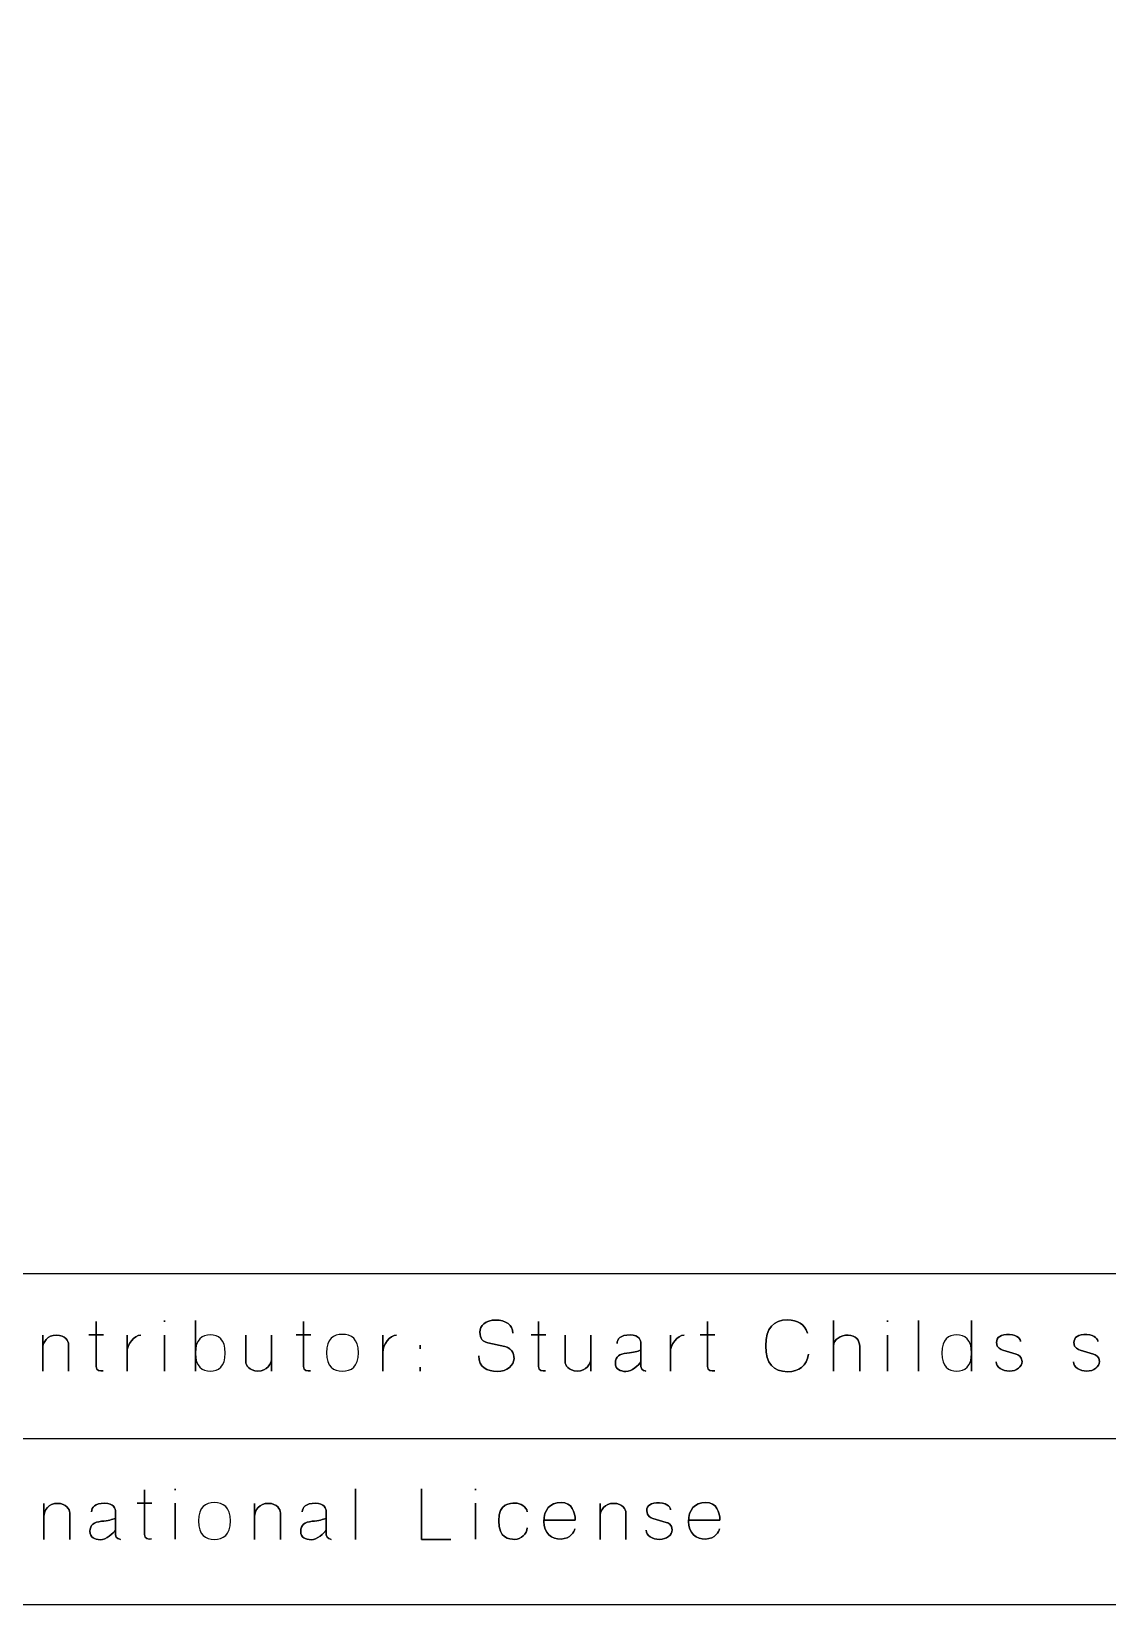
# Model space of a CAD drawing. Extents: x 15 to 785, y -585 to -15.
# Drawn here: x 400.1 to 595, y -585 to -300 of the extents above; entities that cross this region are included whole.
import ezdxf

# ---------------------------------------------------------------- set-up
doc = ezdxf.new("R2010")
doc.units = 0
doc.header["$MEASUREMENT"] = 0
doc.layers.add('LAYER_1', color=7, linetype='CONTINUOUS')

# ---------------------------------------------------------------- blocks, each defined once
blk = doc.blocks.new('BLOCK_2')
at = {"layer": 'LAYER_1', "color": 250}
blk.add_lwpolyline([(785, -555), (15, -555), (15, -525), (785, -525), (785, -555)], dxfattribs=at)
blk.add_open_spline([(785, -570), (785, -578.28), (778.28, -585), (770, -585), (770, -585), (30, -585), (30, -585), (21.72, -585), (15, -578.28), (15, -570), (15, -570), (15, -30), (15, -30), (15, -21.72), (21.72, -15), (30, -15), (30, -15), (770, -15), (770, -15), (778.28, -15), (785, -21.72), (785, -30), (785, -30), (785, -570), (785, -570)], degree=3, knots=[0, 0, 0, 0, 1, 1, 1, 2, 2, 2, 3, 3, 3, 4, 4, 4, 5, 5, 5, 6, 6, 6, 7, 7, 7, 8, 8, 8, 8], dxfattribs=at)
blk = doc.blocks.new('BLOCK_3')
at = {"layer": 'LAYER_1', "color": 30}
for points, knots in [([(413.12, -542.64), (412.5, -542.68), (411.82, -542.71), (411.82, -541.85), (411.82, -540.99), (411.82, -533.73), (411.82, -533.73), (411.82, -533.73), (411.82, -540.99), (411.82, -541.85), (411.82, -542.71), (412.5, -542.68), (413.12, -542.64)], [0, 0, 0, 0, 1, 1, 1, 2, 2, 2, 3, 3, 3, 4, 4, 4, 4]), ([(424.21, -533.77), (424.21, -533.77), (424.21, -533.54), (424.21, -533.54), (424.21, -533.54), (424.21, -533.77), (424.21, -533.77)], [0, 0, 0, 0, 1, 1, 1, 2, 2, 2, 2]), ([(429.81, -533.51), (429.81, -533.51), (429.81, -542.71), (429.81, -542.71), (429.81, -542.71), (429.81, -533.51), (429.81, -533.51)], [0, 0, 0, 0, 1, 1, 1, 2, 2, 2, 2]), ([(450.66, -542.64), (450.04, -542.68), (449.36, -542.71), (449.36, -541.85), (449.36, -540.99), (449.36, -533.73), (449.36, -533.73), (449.36, -533.73), (449.36, -540.99), (449.36, -541.85), (449.36, -542.71), (450.04, -542.68), (450.66, -542.64)], [0, 0, 0, 0, 1, 1, 1, 2, 2, 2, 3, 3, 3, 4, 4, 4, 4]), ([(481.1, -539.94), (481.1, -541.97), (482.65, -542.78), (484.47, -542.78), (486.31, -542.78), (487.46, -541.63), (487.5, -540.5), (487.54, -539.38), (486.97, -538.49), (485.84, -538.25), (485.84, -538.25), (482.73, -537.58), (482.73, -537.58), (481.85, -537.38), (481.33, -536.88), (481.33, -535.68), (481.33, -534.49), (482.33, -533.46), (484.16, -533.46), (485.99, -533.46), (487.32, -534.32), (487.27, -535.84), (487.32, -534.32), (485.99, -533.46), (484.16, -533.46), (482.33, -533.46), (481.33, -534.49), (481.33, -535.68), (481.33, -536.88), (481.83, -537.37), (482.73, -537.58), (482.73, -537.58), (485.84, -538.25), (485.84, -538.25), (486.99, -538.49), (487.54, -539.38), (487.5, -540.5), (487.46, -541.63), (486.31, -542.78), (484.47, -542.78), (482.65, -542.78), (481.1, -541.97), (481.1, -539.94)], [0, 0, 0, 0, 1, 1, 1, 2, 2, 2, 3, 3, 3, 4, 4, 4, 5, 5, 5, 6, 6, 6, 7, 7, 7, 8, 8, 8, 9, 9, 9, 10, 10, 10, 11, 11, 11, 12, 12, 12, 13, 13, 13, 14, 14, 14, 14]), ([(493.22, -542.64), (492.59, -542.68), (491.92, -542.71), (491.92, -541.85), (491.92, -540.99), (491.92, -533.73), (491.92, -533.73), (491.92, -533.73), (491.92, -540.99), (491.92, -541.85), (491.92, -542.71), (492.59, -542.68), (493.22, -542.64)], [0, 0, 0, 0, 1, 1, 1, 2, 2, 2, 3, 3, 3, 4, 4, 4, 4]), ([(523.85, -542.64), (523.23, -542.68), (522.55, -542.71), (522.55, -541.85), (522.55, -540.99), (522.55, -533.73), (522.55, -533.73), (522.55, -533.73), (522.55, -540.99), (522.55, -541.85), (522.55, -542.71), (523.23, -542.68), (523.85, -542.64)], [0, 0, 0, 0, 1, 1, 1, 2, 2, 2, 3, 3, 3, 4, 4, 4, 4]), ([(540.85, -539.63), (540.45, -541.82), (539.13, -542.81), (537.04, -542.81), (534.52, -542.81), (533.08, -541.37), (533.08, -538.12), (533.08, -534.88), (534.52, -533.44), (537.04, -533.44), (538.85, -533.44), (540.09, -534.18), (540.65, -535.81), (540.09, -534.18), (538.85, -533.44), (537.04, -533.44), (534.52, -533.44), (533.08, -534.88), (533.08, -538.12), (533.08, -541.37), (534.52, -542.81), (537.04, -542.81), (539.13, -542.81), (540.45, -541.82), (540.85, -539.63)], [0, 0, 0, 0, 1, 1, 1, 2, 2, 2, 3, 3, 3, 4, 4, 4, 5, 5, 5, 6, 6, 6, 7, 7, 7, 8, 8, 8, 8]), ([(545.35, -542.71), (545.35, -542.71), (545.35, -533.55), (545.35, -533.55), (545.35, -533.55), (545.35, -542.71), (545.35, -542.71)], [0, 0, 0, 0, 1, 1, 1, 2, 2, 2, 2]), ([(555.15, -533.77), (555.15, -533.77), (555.15, -533.54), (555.15, -533.54), (555.15, -533.54), (555.15, -533.77), (555.15, -533.77)], [0, 0, 0, 0, 1, 1, 1, 2, 2, 2, 2]), ([(560.76, -542.71), (560.76, -542.71), (560.76, -533.55), (560.76, -533.55), (560.76, -533.55), (560.76, -542.71), (560.76, -542.71)], [0, 0, 0, 0, 1, 1, 1, 2, 2, 2, 2]), ([(570.37, -533.52), (570.37, -533.52), (570.37, -542.71), (570.37, -542.71), (570.37, -542.71), (570.37, -533.52), (570.37, -533.52)], [0, 0, 0, 0, 1, 1, 1, 2, 2, 2, 2]), ([(406.82, -542.71), (406.82, -542.71), (406.82, -538.46), (406.82, -537.88), (406.82, -537.3), (406.24, -536.2), (404.62, -536.19), (403, -536.18), (402.15, -537.44), (402.15, -538.6), (402.15, -537.44), (403, -536.18), (404.62, -536.19), (406.24, -536.2), (406.82, -537.3), (406.82, -537.88), (406.82, -538.46), (406.82, -542.71), (406.82, -542.71)], [0, 0, 0, 0, 1, 1, 1, 2, 2, 2, 3, 3, 3, 4, 4, 4, 5, 5, 5, 6, 6, 6, 6]), ([(402.15, -542.71), (402.15, -542.71), (402.15, -536.19), (402.15, -536.19), (402.15, -536.19), (402.15, -542.71), (402.15, -542.71)], [0, 0, 0, 0, 1, 1, 1, 2, 2, 2, 2]), ([(410.49, -536.13), (410.49, -536.13), (413.14, -536.13), (413.14, -536.13), (413.14, -536.13), (410.49, -536.13), (410.49, -536.13)], [0, 0, 0, 0, 1, 1, 1, 2, 2, 2, 2]), ([(417.41, -539.38), (417.37, -537.92), (418.72, -536.18), (419.9, -536.19), (418.72, -536.18), (417.37, -537.92), (417.41, -539.38)], [0, 0, 0, 0, 1, 1, 1, 2, 2, 2, 2]), ([(417.41, -542.71), (417.41, -542.71), (417.41, -536.19), (417.41, -536.19), (417.41, -536.19), (417.41, -542.71), (417.41, -542.71)], [0, 0, 0, 0, 1, 1, 1, 2, 2, 2, 2]), ([(424.21, -542.69), (424.21, -542.69), (424.21, -536.18), (424.21, -536.18), (424.21, -536.18), (424.21, -542.72), (424.21, -542.69)], [0, 0, 0, 0, 1, 1, 1, 2, 2, 2, 2]), ([(432.5, -536.15), (433.98, -536.15), (435.19, -536.88), (435.19, -539.43), (435.19, -541.97), (433.98, -542.71), (432.5, -542.71), (431.01, -542.71), (429.81, -541.97), (429.81, -539.43), (429.81, -536.88), (431.01, -536.15), (432.5, -536.15)], [0, 0, 0, 0, 1, 1, 1, 2, 2, 2, 3, 3, 3, 4, 4, 4, 4]), ([(432.5, -536.15), (433.98, -536.15), (435.19, -536.88), (435.19, -539.43), (435.19, -541.97), (433.98, -542.71), (432.5, -542.71), (431.01, -542.71), (429.81, -541.97), (429.81, -539.43), (429.81, -536.88), (431.01, -536.15), (432.5, -536.15)], [0, 0, 0, 0, 1, 1, 1, 2, 2, 2, 3, 3, 3, 4, 4, 4, 4]), ([(438.91, -536.17), (438.91, -536.17), (438.91, -540.42), (438.91, -541), (438.91, -541.59), (439.5, -542.68), (441.11, -542.69), (442.73, -542.71), (443.6, -541.45), (443.6, -540.28), (443.6, -541.45), (442.73, -542.71), (441.11, -542.69), (439.5, -542.68), (438.91, -541.59), (438.91, -541), (438.91, -540.42), (438.91, -536.17), (438.91, -536.17)], [0, 0, 0, 0, 1, 1, 1, 2, 2, 2, 3, 3, 3, 4, 4, 4, 5, 5, 5, 6, 6, 6, 6]), ([(443.6, -536.17), (443.6, -536.17), (443.6, -542.69), (443.6, -542.69), (443.6, -542.69), (443.6, -536.17), (443.6, -536.17)], [0, 0, 0, 0, 1, 1, 1, 2, 2, 2, 2]), ([(448.03, -536.13), (448.03, -536.13), (450.68, -536.13), (450.68, -536.13), (450.68, -536.13), (448.03, -536.13), (448.03, -536.13)], [0, 0, 0, 0, 1, 1, 1, 2, 2, 2, 2]), ([(453.54, -539.38), (453.54, -536.81), (454.85, -536.06), (456.43, -536.06), (458.01, -536.06), (459.31, -536.81), (459.31, -539.38), (459.31, -541.96), (458.01, -542.71), (456.43, -542.71), (454.85, -542.71), (453.54, -541.96), (453.54, -539.38)], [0, 0, 0, 0, 1, 1, 1, 2, 2, 2, 3, 3, 3, 4, 4, 4, 4]), ([(453.54, -539.38), (453.54, -536.81), (454.85, -536.06), (456.43, -536.06), (458.01, -536.06), (459.31, -536.81), (459.31, -539.38), (459.31, -541.96), (458.01, -542.71), (456.43, -542.71), (454.85, -542.71), (453.54, -541.96), (453.54, -539.38)], [0, 0, 0, 0, 1, 1, 1, 2, 2, 2, 3, 3, 3, 4, 4, 4, 4]), ([(463.74, -539.38), (463.7, -537.92), (465.05, -536.18), (466.23, -536.19), (465.05, -536.18), (463.7, -537.92), (463.74, -539.38)], [0, 0, 0, 0, 1, 1, 1, 2, 2, 2, 2]), ([(463.74, -542.71), (463.74, -542.71), (463.74, -536.19), (463.74, -536.19), (463.74, -536.19), (463.74, -542.71), (463.74, -542.71)], [0, 0, 0, 0, 1, 1, 1, 2, 2, 2, 2]), ([(470.52, -538.69), (470.52, -538.69), (470.52, -537.99), (470.52, -537.99), (470.52, -537.99), (470.52, -538.69), (470.52, -538.69)], [0, 0, 0, 0, 1, 1, 1, 2, 2, 2, 2]), ([(490.59, -536.13), (490.59, -536.13), (493.24, -536.13), (493.24, -536.13), (493.24, -536.13), (490.59, -536.13), (490.59, -536.13)], [0, 0, 0, 0, 1, 1, 1, 2, 2, 2, 2]), ([(496.75, -536.17), (496.75, -536.17), (496.75, -540.42), (496.75, -541), (496.75, -541.59), (497.33, -542.68), (498.94, -542.69), (500.57, -542.71), (501.43, -541.45), (501.43, -540.28), (501.43, -541.45), (500.57, -542.71), (498.94, -542.69), (497.33, -542.68), (496.75, -541.59), (496.75, -541), (496.75, -540.42), (496.75, -536.17), (496.75, -536.17)], [0, 0, 0, 0, 1, 1, 1, 2, 2, 2, 3, 3, 3, 4, 4, 4, 5, 5, 5, 6, 6, 6, 6]), ([(501.43, -536.17), (501.43, -536.17), (501.43, -542.69), (501.43, -542.69), (501.43, -542.69), (501.43, -536.17), (501.43, -536.17)], [0, 0, 0, 0, 1, 1, 1, 2, 2, 2, 2]), ([(510.49, -541.88), (510.49, -541.88), (510.49, -537.7), (510.49, -537.7), (510.49, -537.17), (510.22, -536.15), (508.51, -536.15), (506.79, -536.15), (506.16, -536.93), (506.16, -537.73), (506.16, -536.93), (506.79, -536.15), (508.51, -536.15), (510.22, -536.15), (510.49, -537.17), (510.49, -537.7), (510.49, -537.7), (510.49, -541.88), (510.49, -541.88), (510.49, -542.64), (511.39, -542.71), (511.39, -542.71), (511.39, -542.71), (510.49, -542.64), (510.49, -541.88)], [0, 0, 0, 0, 1, 1, 1, 2, 2, 2, 3, 3, 3, 4, 4, 4, 5, 5, 5, 6, 6, 6, 7, 7, 7, 8, 8, 8, 8]), ([(515.81, -539.38), (515.77, -537.92), (517.12, -536.18), (518.3, -536.19), (517.12, -536.18), (515.77, -537.92), (515.81, -539.38)], [0, 0, 0, 0, 1, 1, 1, 2, 2, 2, 2]), ([(515.81, -542.71), (515.81, -542.71), (515.81, -536.19), (515.81, -536.19), (515.81, -536.19), (515.81, -542.71), (515.81, -542.71)], [0, 0, 0, 0, 1, 1, 1, 2, 2, 2, 2]), ([(521.22, -536.13), (521.22, -536.13), (523.87, -536.13), (523.87, -536.13), (523.87, -536.13), (521.22, -536.13), (521.22, -536.13)], [0, 0, 0, 0, 1, 1, 1, 2, 2, 2, 2]), ([(550.1, -542.71), (550.1, -542.71), (550.1, -539.4), (550.1, -538.25), (550.1, -537.09), (549.4, -536.22), (548.04, -536.19), (546.66, -536.17), (545.35, -537), (545.35, -538.11), (545.35, -537), (546.66, -536.17), (548.04, -536.19), (549.4, -536.22), (550.1, -537.09), (550.1, -538.25), (550.1, -539.4), (550.1, -542.71), (550.1, -542.71)], [0, 0, 0, 0, 1, 1, 1, 2, 2, 2, 3, 3, 3, 4, 4, 4, 5, 5, 5, 6, 6, 6, 6]), ([(555.15, -542.69), (555.15, -542.69), (555.15, -536.18), (555.15, -536.18), (555.15, -536.18), (555.15, -542.72), (555.15, -542.69)], [0, 0, 0, 0, 1, 1, 1, 2, 2, 2, 2]), ([(567.66, -536.15), (569.14, -536.15), (570.36, -536.89), (570.36, -539.43), (570.36, -541.97), (569.14, -542.71), (567.66, -542.71), (566.19, -542.71), (564.98, -541.97), (564.98, -539.43), (564.98, -536.89), (566.19, -536.15), (567.66, -536.15)], [0, 0, 0, 0, 1, 1, 1, 2, 2, 2, 3, 3, 3, 4, 4, 4, 4]), ([(567.66, -536.15), (569.14, -536.15), (570.36, -536.89), (570.36, -539.43), (570.36, -541.97), (569.14, -542.71), (567.66, -542.71), (566.19, -542.71), (564.98, -541.97), (564.98, -539.43), (564.98, -536.89), (566.19, -536.15), (567.66, -536.15)], [0, 0, 0, 0, 1, 1, 1, 2, 2, 2, 3, 3, 3, 4, 4, 4, 4]), ([(579.22, -537.36), (579.25, -537.04), (578.83, -536.15), (577.23, -536.09), (575.63, -536.05), (574.89, -536.56), (574.89, -537.54), (574.89, -538.53), (575.72, -538.83), (576.02, -538.92), (576.02, -538.92), (578.42, -539.63), (578.42, -539.63), (578.74, -539.71), (579.5, -540.05), (579.5, -540.99), (579.5, -541.93), (578.5, -542.71), (577.23, -542.71), (575.96, -542.71), (574.8, -542.03), (574.8, -541.04), (574.8, -542.03), (575.96, -542.71), (577.23, -542.71), (578.5, -542.71), (579.5, -541.93), (579.5, -540.99), (579.5, -540.05), (578.74, -539.71), (578.42, -539.63), (578.42, -539.63), (576.02, -538.92), (576.02, -538.92), (575.72, -538.83), (574.89, -538.53), (574.89, -537.54), (574.89, -536.56), (575.63, -536.05), (577.23, -536.09), (578.83, -536.15), (579.25, -537.04), (579.22, -537.36)], [0, 0, 0, 0, 1, 1, 1, 2, 2, 2, 3, 3, 3, 4, 4, 4, 5, 5, 5, 6, 6, 6, 7, 7, 7, 8, 8, 8, 9, 9, 9, 10, 10, 10, 11, 11, 11, 12, 12, 12, 13, 13, 13, 14, 14, 14, 14]), ([(593.23, -537.36), (593.25, -537.04), (592.83, -536.15), (591.23, -536.09), (589.63, -536.05), (588.9, -536.56), (588.9, -537.54), (588.9, -538.53), (589.72, -538.83), (590.03, -538.92), (590.03, -538.92), (592.43, -539.63), (592.43, -539.63), (592.75, -539.71), (593.51, -540.05), (593.51, -540.99), (593.51, -541.93), (592.5, -542.71), (591.23, -542.71), (589.97, -542.71), (588.81, -542.03), (588.81, -541.04), (588.81, -542.03), (589.97, -542.71), (591.23, -542.71), (592.5, -542.71), (593.51, -541.93), (593.51, -540.99), (593.51, -540.05), (592.75, -539.71), (592.43, -539.63), (592.43, -539.63), (590.03, -538.92), (590.03, -538.92), (589.72, -538.83), (588.9, -538.53), (588.9, -537.54), (588.9, -536.56), (589.63, -536.05), (591.23, -536.09), (592.83, -536.15), (593.25, -537.04), (593.23, -537.36)], [0, 0, 0, 0, 1, 1, 1, 2, 2, 2, 3, 3, 3, 4, 4, 4, 5, 5, 5, 6, 6, 6, 7, 7, 7, 8, 8, 8, 9, 9, 9, 10, 10, 10, 11, 11, 11, 12, 12, 12, 13, 13, 13, 14, 14, 14, 14]), ([(507.76, -542.78), (506.7, -542.74), (505.87, -542.41), (505.87, -541.25), (505.87, -540.06), (506.58, -539.57), (507.92, -539.44), (509.26, -539.32), (509.85, -539.11), (510.49, -538.93), (509.85, -539.11), (509.26, -539.32), (507.92, -539.44), (506.58, -539.57), (505.87, -540.06), (505.87, -541.25), (505.87, -542.41), (506.7, -542.74), (507.76, -542.78), (508.8, -542.82), (510.11, -541.59), (510.49, -541.04), (510.11, -541.59), (508.8, -542.82), (507.76, -542.78)], [0, 0, 0, 0, 1, 1, 1, 2, 2, 2, 3, 3, 3, 4, 4, 4, 5, 5, 5, 6, 6, 6, 7, 7, 7, 8, 8, 8, 8]), ([(470.52, -542.71), (470.52, -542.71), (470.52, -542.01), (470.52, -542.01), (470.52, -542.01), (470.52, -542.71), (470.52, -542.71)], [0, 0, 0, 0, 1, 1, 1, 2, 2, 2, 2]), ([(421.87, -573.12), (421.24, -573.16), (420.57, -573.19), (420.57, -572.33), (420.57, -571.47), (420.57, -564.21), (420.57, -564.21), (420.57, -564.21), (420.57, -571.47), (420.57, -572.33), (420.57, -573.19), (421.24, -573.16), (421.87, -573.12)], [0, 0, 0, 0, 1, 1, 1, 2, 2, 2, 3, 3, 3, 4, 4, 4, 4]), ([(426.13, -564.25), (426.13, -564.25), (426.13, -564.02), (426.13, -564.02), (426.13, -564.02), (426.13, -564.25), (426.13, -564.25)], [0, 0, 0, 0, 1, 1, 1, 2, 2, 2, 2]), ([(458.77, -573.19), (458.77, -573.19), (458.77, -564.03), (458.77, -564.03), (458.77, -564.03), (458.77, -573.19), (458.77, -573.19)], [0, 0, 0, 0, 1, 1, 1, 2, 2, 2, 2]), ([(476.07, -573.19), (476.07, -573.19), (470.72, -573.19), (470.72, -573.19), (470.72, -573.19), (470.72, -564.03), (470.72, -564.03), (470.72, -564.03), (470.72, -573.19), (470.72, -573.19), (470.72, -573.19), (476.07, -573.19), (476.07, -573.19)], [0, 0, 0, 0, 1, 1, 1, 2, 2, 2, 3, 3, 3, 4, 4, 4, 4]), ([(480.51, -564.25), (480.51, -564.25), (480.51, -564.02), (480.51, -564.02), (480.51, -564.02), (480.51, -564.25), (480.51, -564.25)], [0, 0, 0, 0, 1, 1, 1, 2, 2, 2, 2]), ([(407.03, -573.19), (407.03, -573.19), (407.03, -568.94), (407.03, -568.36), (407.03, -567.78), (406.45, -566.68), (404.83, -566.67), (403.21, -566.66), (402.36, -567.92), (402.36, -569.08), (402.36, -567.92), (403.21, -566.66), (404.83, -566.67), (406.45, -566.68), (407.03, -567.78), (407.03, -568.36), (407.03, -568.94), (407.03, -573.19), (407.03, -573.19)], [0, 0, 0, 0, 1, 1, 1, 2, 2, 2, 3, 3, 3, 4, 4, 4, 5, 5, 5, 6, 6, 6, 6]), ([(402.36, -573.19), (402.36, -573.19), (402.36, -566.67), (402.36, -566.67), (402.36, -566.67), (402.36, -573.19), (402.36, -573.19)], [0, 0, 0, 0, 1, 1, 1, 2, 2, 2, 2]), ([(415.32, -572.36), (415.32, -572.36), (415.32, -568.18), (415.32, -568.18), (415.32, -567.65), (415.06, -566.63), (413.34, -566.63), (411.63, -566.63), (410.99, -567.41), (410.99, -568.21), (410.99, -567.41), (411.63, -566.63), (413.34, -566.63), (415.06, -566.63), (415.32, -567.65), (415.32, -568.18), (415.32, -568.18), (415.32, -572.36), (415.32, -572.36), (415.32, -573.12), (416.23, -573.19), (416.23, -573.19), (416.23, -573.19), (415.32, -573.12), (415.32, -572.36)], [0, 0, 0, 0, 1, 1, 1, 2, 2, 2, 3, 3, 3, 4, 4, 4, 5, 5, 5, 6, 6, 6, 7, 7, 7, 8, 8, 8, 8]), ([(419.24, -566.61), (419.24, -566.61), (421.89, -566.61), (421.89, -566.61), (421.89, -566.61), (419.24, -566.61), (419.24, -566.61)], [0, 0, 0, 0, 1, 1, 1, 2, 2, 2, 2]), ([(426.13, -573.17), (426.13, -573.17), (426.13, -566.66), (426.13, -566.66), (426.13, -566.66), (426.13, -573.2), (426.13, -573.17)], [0, 0, 0, 0, 1, 1, 1, 2, 2, 2, 2]), ([(430.36, -569.86), (430.36, -567.29), (431.67, -566.54), (433.24, -566.54), (434.83, -566.54), (436.13, -567.29), (436.13, -569.86), (436.13, -572.44), (434.83, -573.19), (433.24, -573.19), (431.67, -573.19), (430.36, -572.44), (430.36, -569.86)], [0, 0, 0, 0, 1, 1, 1, 2, 2, 2, 3, 3, 3, 4, 4, 4, 4]), ([(430.36, -569.86), (430.36, -567.29), (431.67, -566.54), (433.24, -566.54), (434.83, -566.54), (436.13, -567.29), (436.13, -569.86), (436.13, -572.44), (434.83, -573.19), (433.24, -573.19), (431.67, -573.19), (430.36, -572.44), (430.36, -569.86)], [0, 0, 0, 0, 1, 1, 1, 2, 2, 2, 3, 3, 3, 4, 4, 4, 4]), ([(445.19, -573.19), (445.19, -573.19), (445.19, -568.94), (445.19, -568.36), (445.19, -567.78), (444.61, -566.68), (443, -566.67), (441.37, -566.66), (440.52, -567.92), (440.52, -569.08), (440.52, -567.92), (441.37, -566.66), (443, -566.67), (444.61, -566.68), (445.19, -567.78), (445.19, -568.36), (445.19, -568.94), (445.19, -573.19), (445.19, -573.19)], [0, 0, 0, 0, 1, 1, 1, 2, 2, 2, 3, 3, 3, 4, 4, 4, 5, 5, 5, 6, 6, 6, 6]), ([(440.52, -573.19), (440.52, -573.19), (440.52, -566.67), (440.52, -566.67), (440.52, -566.67), (440.52, -573.19), (440.52, -573.19)], [0, 0, 0, 0, 1, 1, 1, 2, 2, 2, 2]), ([(453.49, -572.36), (453.49, -572.36), (453.49, -568.18), (453.49, -568.18), (453.49, -567.65), (453.22, -566.63), (451.51, -566.63), (449.79, -566.63), (449.16, -567.41), (449.16, -568.21), (449.16, -567.41), (449.79, -566.63), (451.51, -566.63), (453.22, -566.63), (453.49, -567.65), (453.49, -568.18), (453.49, -568.18), (453.49, -572.36), (453.49, -572.36), (453.49, -573.12), (454.39, -573.19), (454.39, -573.19), (454.39, -573.19), (453.49, -573.12), (453.49, -572.36)], [0, 0, 0, 0, 1, 1, 1, 2, 2, 2, 3, 3, 3, 4, 4, 4, 5, 5, 5, 6, 6, 6, 7, 7, 7, 8, 8, 8, 8]), ([(480.51, -573.17), (480.51, -573.17), (480.51, -566.66), (480.51, -566.66), (480.51, -566.66), (480.51, -573.2), (480.51, -573.17)], [0, 0, 0, 0, 1, 1, 1, 2, 2, 2, 2]), ([(487.65, -573.19), (486.58, -573.19), (484.74, -573.01), (484.74, -569.82), (484.74, -566.65), (486.8, -566.61), (487.7, -566.61), (488.6, -566.61), (489.8, -567.31), (489.87, -568.19), (489.8, -567.31), (488.6, -566.61), (487.7, -566.61), (486.8, -566.61), (484.74, -566.65), (484.74, -569.82), (484.74, -573.01), (486.58, -573.19), (487.65, -573.19), (488.73, -573.19), (489.87, -572.18), (489.91, -571.12), (489.87, -572.18), (488.73, -573.19), (487.65, -573.19)], [0, 0, 0, 0, 1, 1, 1, 2, 2, 2, 3, 3, 3, 4, 4, 4, 5, 5, 5, 6, 6, 6, 7, 7, 7, 8, 8, 8, 8]), ([(492.91, -569.71), (492.91, -569.71), (498.58, -569.71), (498.58, -569.71), (498.58, -568.3), (498.03, -566.49), (496.01, -566.49), (494, -566.49), (492.9, -567.86), (492.9, -569.96), (492.9, -572.07), (494.32, -573.19), (496.01, -573.14), (497.71, -573.08), (498.45, -571.76), (498.53, -571.29), (498.45, -571.76), (497.71, -573.08), (496.01, -573.14), (494.32, -573.19), (492.9, -572.07), (492.9, -569.96), (492.9, -567.86), (494, -566.49), (496.01, -566.49), (498.03, -566.49), (498.58, -568.3), (498.58, -569.71), (498.58, -569.71), (492.91, -569.71), (492.91, -569.71)], [0, 0, 0, 0, 1, 1, 1, 2, 2, 2, 3, 3, 3, 4, 4, 4, 5, 5, 5, 6, 6, 6, 7, 7, 7, 8, 8, 8, 9, 9, 9, 10, 10, 10, 10]), ([(507.77, -573.19), (507.77, -573.19), (507.77, -568.94), (507.77, -568.36), (507.77, -567.78), (507.18, -566.68), (505.57, -566.67), (503.94, -566.66), (503.09, -567.92), (503.09, -569.08), (503.09, -567.92), (503.94, -566.66), (505.57, -566.67), (507.18, -566.68), (507.77, -567.78), (507.77, -568.36), (507.77, -568.94), (507.77, -573.19), (507.77, -573.19)], [0, 0, 0, 0, 1, 1, 1, 2, 2, 2, 3, 3, 3, 4, 4, 4, 5, 5, 5, 6, 6, 6, 6]), ([(503.09, -573.19), (503.09, -573.19), (503.09, -566.67), (503.09, -566.67), (503.09, -566.67), (503.09, -573.19), (503.09, -573.19)], [0, 0, 0, 0, 1, 1, 1, 2, 2, 2, 2]), ([(515.86, -567.84), (515.88, -567.52), (515.46, -566.63), (513.86, -566.57), (512.26, -566.53), (511.53, -567.04), (511.53, -568.02), (511.53, -569.01), (512.35, -569.31), (512.66, -569.4), (512.66, -569.4), (515.06, -570.11), (515.06, -570.11), (515.37, -570.19), (516.14, -570.53), (516.14, -571.47), (516.14, -572.41), (515.13, -573.19), (513.86, -573.19), (512.59, -573.19), (511.44, -572.51), (511.44, -571.52), (511.44, -572.51), (512.59, -573.19), (513.86, -573.19), (515.13, -573.19), (516.14, -572.41), (516.14, -571.47), (516.14, -570.53), (515.37, -570.19), (515.06, -570.11), (515.06, -570.11), (512.66, -569.4), (512.66, -569.4), (512.35, -569.31), (511.53, -569.01), (511.53, -568.02), (511.53, -567.04), (512.26, -566.53), (513.86, -566.57), (515.46, -566.63), (515.88, -567.52), (515.86, -567.84)], [0, 0, 0, 0, 1, 1, 1, 2, 2, 2, 3, 3, 3, 4, 4, 4, 5, 5, 5, 6, 6, 6, 7, 7, 7, 8, 8, 8, 9, 9, 9, 10, 10, 10, 11, 11, 11, 12, 12, 12, 13, 13, 13, 14, 14, 14, 14]), ([(519.11, -569.71), (519.11, -569.71), (524.78, -569.71), (524.78, -569.71), (524.78, -568.3), (524.23, -566.49), (522.21, -566.49), (520.2, -566.49), (519.1, -567.86), (519.1, -569.96), (519.1, -572.07), (520.52, -573.19), (522.21, -573.14), (523.91, -573.08), (524.64, -571.76), (524.73, -571.29), (524.64, -571.76), (523.91, -573.08), (522.21, -573.14), (520.52, -573.19), (519.1, -572.07), (519.1, -569.96), (519.1, -567.86), (520.2, -566.49), (522.21, -566.49), (524.23, -566.49), (524.78, -568.3), (524.78, -569.71), (524.78, -569.71), (519.11, -569.71), (519.11, -569.71)], [0, 0, 0, 0, 1, 1, 1, 2, 2, 2, 3, 3, 3, 4, 4, 4, 5, 5, 5, 6, 6, 6, 7, 7, 7, 8, 8, 8, 9, 9, 9, 10, 10, 10, 10]), ([(412.59, -573.26), (411.54, -573.22), (410.7, -572.89), (410.7, -571.73), (410.7, -570.54), (411.41, -570.05), (412.76, -569.92), (414.09, -569.8), (414.69, -569.59), (415.32, -569.41), (414.69, -569.59), (414.09, -569.8), (412.76, -569.92), (411.41, -570.05), (410.7, -570.54), (410.7, -571.73), (410.7, -572.89), (411.54, -573.22), (412.59, -573.26), (413.64, -573.3), (414.94, -572.07), (415.32, -571.52), (414.94, -572.07), (413.64, -573.3), (412.59, -573.26)], [0, 0, 0, 0, 1, 1, 1, 2, 2, 2, 3, 3, 3, 4, 4, 4, 5, 5, 5, 6, 6, 6, 7, 7, 7, 8, 8, 8, 8]), ([(450.76, -573.26), (449.7, -573.22), (448.87, -572.89), (448.87, -571.73), (448.87, -570.54), (449.58, -570.05), (450.92, -569.92), (452.26, -569.8), (452.85, -569.59), (453.49, -569.41), (452.85, -569.59), (452.26, -569.8), (450.92, -569.92), (449.58, -570.05), (448.87, -570.54), (448.87, -571.73), (448.87, -572.89), (449.7, -573.22), (450.76, -573.26), (451.8, -573.3), (453.11, -572.07), (453.49, -571.52), (453.11, -572.07), (451.8, -573.3), (450.76, -573.26)], [0, 0, 0, 0, 1, 1, 1, 2, 2, 2, 3, 3, 3, 4, 4, 4, 5, 5, 5, 6, 6, 6, 7, 7, 7, 8, 8, 8, 8])]:
    blk.add_open_spline(points, degree=3, knots=knots, dxfattribs=at)

msp = doc.modelspace()

# ---------------------------------------------------------------- block references
at = {"layer": 'LAYER_1'}
for name in ['BLOCK_2', 'BLOCK_3']:
    msp.add_blockref(name, (0, 0), dxfattribs=at)

doc.saveas('drawing.dxf')
